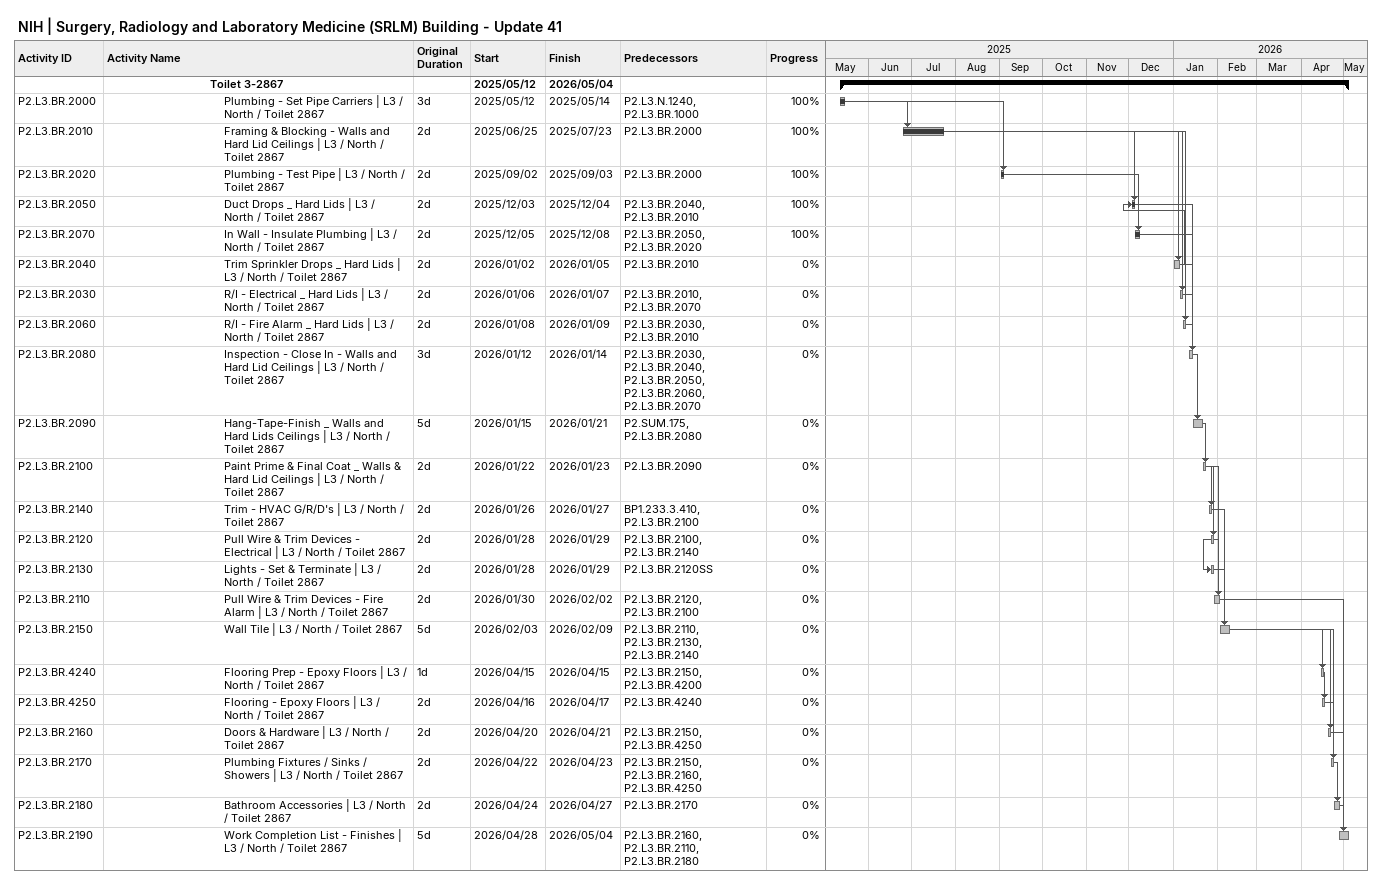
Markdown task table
NIH | Surgery, Radiology and Laboratory Medicine (SRLM) Building - Update 41

| ID | Level | Task | Original duration | Start | Finish | Predecessors | % complete |
|---|---|---|---|---|---|---|---|
|  | 8 | **Toilet 3-2867** |  | 2025-05-12 | 2026-05-04 |  |  |
| P2.L3.BR.2000 | 9 | Plumbing - Set Pipe Carriers \| L3 / North / Toilet 2867 | 3d | 2025-05-12 | 2025-05-14 | P2.L3.N.1240, P2.L3.BR.1000 | 100 |
| P2.L3.BR.2010 | 9 | Framing & Blocking - Walls and Hard Lid Ceilings \| L3 / North / Toilet 2867 | 2d | 2025-06-25 | 2025-07-23 | P2.L3.BR.2000 | 100 |
| P2.L3.BR.2020 | 9 | Plumbing - Test Pipe \| L3 / North / Toilet 2867 | 2d | 2025-09-02 | 2025-09-03 | P2.L3.BR.2000 | 100 |
| P2.L3.BR.2050 | 9 | Duct Drops _ Hard Lids \| L3 / North / Toilet 2867 | 2d | 2025-12-03 | 2025-12-04 | P2.L3.BR.2040, P2.L3.BR.2010 | 100 |
| P2.L3.BR.2070 | 9 | In Wall - Insulate Plumbing \| L3 / North / Toilet 2867 | 2d | 2025-12-05 | 2025-12-08 | P2.L3.BR.2050, P2.L3.BR.2020 | 100 |
| P2.L3.BR.2040 | 9 | Trim Sprinkler Drops _ Hard Lids \| L3 / North / Toilet 2867 | 2d | 2026-01-02 | 2026-01-05 | P2.L3.BR.2010 | 0 |
| P2.L3.BR.2030 | 9 | R/I - Electrical _ Hard Lids \| L3 / North / Toilet 2867 | 2d | 2026-01-06 | 2026-01-07 | P2.L3.BR.2010, P2.L3.BR.2070 | 0 |
| P2.L3.BR.2060 | 9 | R/I - Fire Alarm _ Hard Lids \| L3 / North / Toilet 2867 | 2d | 2026-01-08 | 2026-01-09 | P2.L3.BR.2030, P2.L3.BR.2010 | 0 |
| P2.L3.BR.2080 | 9 | Inspection - Close In - Walls and Hard Lid Ceilings \| L3 / North / Toilet 2867 | 3d | 2026-01-12 | 2026-01-14 | P2.L3.BR.2030, P2.L3.BR.2040, P2.L3.BR.2050, P2.L3.BR.2060, P2.L3.BR.2070 | 0 |
| P2.L3.BR.2090 | 9 | Hang-Tape-Finish _ Walls and Hard Lids Ceilings \| L3 / North / Toilet 2867 | 5d | 2026-01-15 | 2026-01-21 | P2.SUM.175, P2.L3.BR.2080 | 0 |
| P2.L3.BR.2100 | 9 | Paint Prime & Final Coat _ Walls & Hard Lid Ceilings \| L3 / North / Toilet 2867 | 2d | 2026-01-22 | 2026-01-23 | P2.L3.BR.2090 | 0 |
| P2.L3.BR.2140 | 9 | Trim - HVAC G/R/D's \| L3 / North / Toilet 2867 | 2d | 2026-01-26 | 2026-01-27 | BP1.233.3.410, P2.L3.BR.2100 | 0 |
| P2.L3.BR.2120 | 9 | Pull Wire & Trim Devices - Electrical \| L3 / North / Toilet 2867 | 2d | 2026-01-28 | 2026-01-29 | P2.L3.BR.2100, P2.L3.BR.2140 | 0 |
| P2.L3.BR.2130 | 9 | Lights - Set & Terminate \| L3 / North / Toilet 2867 | 2d | 2026-01-28 | 2026-01-29 | P2.L3.BR.2120SS | 0 |
| P2.L3.BR.2110 | 9 | Pull Wire & Trim Devices - Fire Alarm \| L3 / North / Toilet 2867 | 2d | 2026-01-30 | 2026-02-02 | P2.L3.BR.2120, P2.L3.BR.2100 | 0 |
| P2.L3.BR.2150 | 9 | Wall Tile \| L3 / North / Toilet 2867 | 5d | 2026-02-03 | 2026-02-09 | P2.L3.BR.2110, P2.L3.BR.2130, P2.L3.BR.2140 | 0 |
| P2.L3.BR.4240 | 9 | Flooring Prep - Epoxy Floors \| L3 / North / Toilet 2867 | 1d | 2026-04-15 | 2026-04-15 | P2.L3.BR.2150, P2.L3.BR.4200 | 0 |
| P2.L3.BR.4250 | 9 | Flooring - Epoxy Floors \| L3 / North / Toilet 2867 | 2d | 2026-04-16 | 2026-04-17 | P2.L3.BR.4240 | 0 |
| P2.L3.BR.2160 | 9 | Doors & Hardware \| L3 / North / Toilet 2867 | 2d | 2026-04-20 | 2026-04-21 | P2.L3.BR.2150, P2.L3.BR.4250 | 0 |
| P2.L3.BR.2170 | 9 | Plumbing Fixtures / Sinks / Showers \| L3 / North / Toilet 2867 | 2d | 2026-04-22 | 2026-04-23 | P2.L3.BR.2150, P2.L3.BR.2160, P2.L3.BR.4250 | 0 |
| P2.L3.BR.2180 | 9 | Bathroom Accessories \| L3 / North / Toilet 2867 | 2d | 2026-04-24 | 2026-04-27 | P2.L3.BR.2170 | 0 |
| P2.L3.BR.2190 | 9 | Work Completion List - Finishes \| L3 / North / Toilet 2867 | 5d | 2026-04-28 | 2026-05-04 | P2.L3.BR.2160, P2.L3.BR.2110, P2.L3.BR.2180 | 0 |
